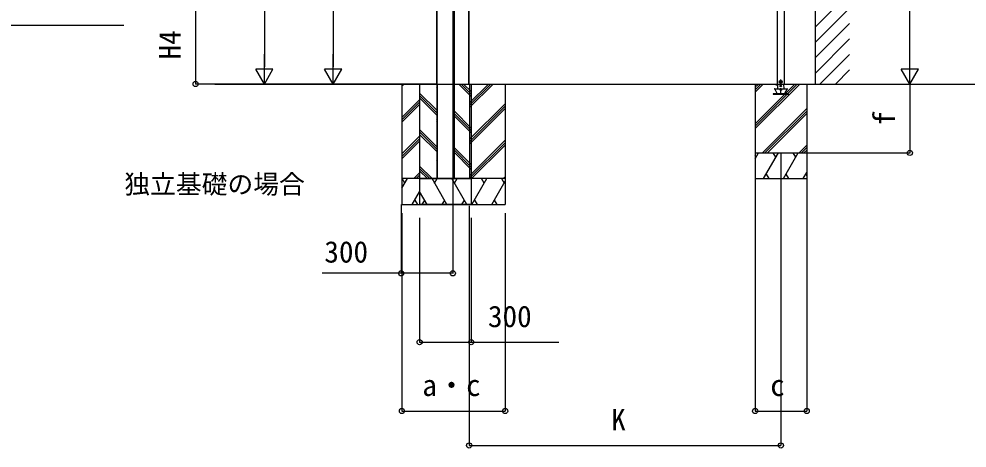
# Model space of a CAD drawing. Units: millimetres, scale not verified. Extents: x -8750 to 8750, y -12999 to 12940.
# Drawn here: x 321 to 5835, y -7787 to -5294 of the extents above; entities that cross this region are included whole.
import ezdxf
from ezdxf.enums import TextEntityAlignment as Align

# ---------------------------------------------------------------- set-up
doc = ezdxf.new("R2010")
doc.units = ezdxf.units.MM
doc.header["$LTSCALE"] = 70
for name, color, linetype in [('0-2_USER1', 3, 'Continuous'), ('0-4_YKK_12', 2, 'Continuous'), ('0-6_YKK_A1', 4, 'Continuous'), ('0-7_YKK_D', 6, 'Continuous')]:
    doc.layers.add(name, color=color, linetype=linetype)
doc.styles.add('ＭＳ ゴシック', font='')
doc.styles.get('ＭＳ ゴシック').set_extended_font_data('MS Gothic')

msp = doc.modelspace()

# ---------------------------------------------------------------- linework, layer by layer
at = {"layer": '0-4_YKK_12'}
msp.add_line((2844.14, -3246.53), (2844.14, -6399.51), dxfattribs=at)
at = {"layer": '0-6_YKK_A1'}
for p, q in [((4951.04, -2526.09), (4951.04, -5672.03)), ((2751.04, -5672.03), (2751.04, -2953.86)), ((2937.74, -5672.03), (2937.74, -3155.42)), ((2939.04, -5672.03), (2939.04, -3173.47)), ((4771.55, -4632.86), (4771.55, -5672.03)), ((4951.04, -5341.02), (5151.04, -5141.02)), ((4951.04, -5430.83), (5151.04, -5230.83)), ((4951.04, -5520.63), (5151.04, -5320.63)), ((4951.04, -5610.43), (5151.04, -5410.43)), ((4979.25, -5672.03), (5151.04, -5500.23)), ((5069.05, -5672.03), (5151.04, -5590.04)), ((1460.65, -5672.03), (6305.46, -5672.03)), ((2548.21, -5672.03), (2548.21, -6372.03)), ((2548.21, -5682.36), (2558.54, -5672.03)), ((2651.04, -5672.03), (2651.04, -6372.03)), ((2751.04, -5677.51), (2753.96, -5674.6)), ((2753.96, -5672.03), (2753.96, -6222.03)), ((2753.96, -5672.03), (2753.96, -6222.03)), ((2951.04, -5744.49), (2878.58, -5672.03)), ((2951.04, -5730.35), (2892.72, -5672.03)), ((2951.04, -5716.21), (2906.87, -5672.03)), ((2940.66, -5672.03), (2940.66, -6222.03)), ((2940.66, -5672.03), (2940.66, -6222.03)), ((2941.96, -5809.11), (3079.04, -5672.03)), ((2941.96, -5794.96), (3064.9, -5672.03)), ((2941.96, -5780.82), (3050.75, -5672.03)), ((2951.04, -5672.03), (2951.04, -6372.03)), ((3148.21, -5672.03), (3148.21, -6372.03)), ((4602.3, -5672.03), (4602.3, -6222.03)), ((4602.3, -5902.99), (4833.26, -5672.03)), ((4602.3, -5917.13), (4847.4, -5672.03)), ((4602.3, -5931.27), (4861.54, -5672.03)), ((4602.3, -5719.14), (4649.41, -5672.03)), ((4602.3, -5705), (4635.27, -5672.03)), ((4602.3, -5690.86), (4621.12, -5672.03)), ((4731.58, -5674.33), (4721.7, -5674.84)), ((4731.46, -5672.03), (4732.9, -5699.4)), ((4743.45, -5659.03), (4758.65, -5659.03)), ((4751.06, -5688.73), (4750.53, -5678.54)), ((4751.05, -5671.54), (4751.05, -5646.53)), ((4771.15, -5699.4), (4769.71, -5672.03)), ((4902.3, -5672.03), (4902.3, -6222.03)), ((2751.04, -5824.57), (2651.04, -5724.57)), ((2751.04, -5691.65), (2753.96, -5688.74)), ((4712.29, -5699.4), (4792.29, -5699.4)), ((4712.29, -5700.4), (4712.29, -5699.4)), ((4712.29, -5700.4), (4792.29, -5700.4)), ((4730.99, -5726.4), (4716.26, -5700.9)), ((4745.7, -5683.9), (4755.89, -5683.37)), ((4746.3, -5705.4), (4758.3, -5705.4)), ((4752.3, -5734.4), (4752.3, -5696.4)), ((4788.33, -5700.9), (4773.6, -5726.4)), ((4792.29, -5699.4), (4792.29, -5700.4)), ((2548.21, -5866.2), (2651.04, -5763.37)), ((2548.21, -5880.35), (2651.04, -5777.51)), ((2751.04, -5838.71), (2651.04, -5738.71)), ((2751.04, -5852.86), (2651.04, -5752.86)), ((2941.96, -5992.95), (3148.21, -5786.71)), ((2548.21, -5894.49), (2651.04, -5791.65)), ((2951.04, -5928.34), (2851.04, -5828.34)), ((2951.04, -5942.48), (2851.04, -5842.48)), ((2941.96, -6007.1), (3148.21, -5800.85)), ((2941.96, -6021.24), (3148.21, -5814.99)), ((4645.39, -6072.03), (4902.3, -5815.12)), ((4659.53, -6072.03), (4902.3, -5829.26)), ((4673.67, -6072.03), (4902.3, -5843.4)), ((2751.04, -5875.5), (2753.96, -5872.59)), ((2751.04, -5889.64), (2753.96, -5886.73)), ((2951.04, -5956.62), (2851.04, -5856.62)), ((2751.04, -6036.7), (2651.04, -5936.7)), ((2751.04, -6050.84), (2651.04, -5950.85)), ((2751.04, -5903.78), (2753.96, -5900.87)), ((2548.21, -6078.34), (2651.04, -5975.5)), ((2548.21, -6092.48), (2651.04, -5989.64)), ((2548.21, -6106.62), (2651.04, -6003.78)), ((2751.04, -6064.99), (2651.04, -5964.99)), ((2941.96, -6205.08), (3148.21, -5998.84)), ((2951.04, -6140.47), (2851.04, -6040.47)), ((2951.04, -6154.61), (2851.04, -6054.61)), ((2941.96, -6219.23), (3148.21, -6012.98)), ((2953.3, -6222.03), (3148.21, -6027.12)), ((4857.52, -6072.03), (4902.3, -6027.25)), ((4871.66, -6072.03), (4902.3, -6041.39)), ((4885.8, -6072.03), (4902.3, -6055.53)), ((2751.04, -6087.63), (2753.96, -6084.72)), ((2751.04, -6101.77), (2753.96, -6098.86)), ((2751.04, -6115.91), (2753.96, -6113)), ((2951.04, -6168.75), (2851.04, -6068.75)), ((4602.3, -6072.03), (4977.3, -6072.03)), ((4602.3, -6106.4), (4622.14, -6072.03)), ((4607.14, -6098.01), (4602.3, -6089.62)), ((4651.01, -6222.03), (4737.61, -6072.03)), ((4722.61, -6098.01), (4707.61, -6072.03)), ((4766.48, -6222.03), (4853.08, -6072.03)), ((4838.08, -6098.01), (4823.08, -6072.03)), ((2724.24, -6222.03), (2651.04, -6148.83)), ((2710.09, -6222.03), (2651.04, -6162.98)), ((3148.21, -6222.03), (2548.21, -6222.03)), ((2548.21, -6276.32), (2579.56, -6222.03)), ((2564.55, -6248.01), (2549.55, -6222.03)), ((2616.65, -6222.03), (2651.04, -6187.63)), ((2630.79, -6222.03), (2651.04, -6201.77)), ((2644.93, -6222.03), (2651.04, -6215.91)), ((2695.95, -6222.03), (2651.04, -6177.12)), ((2651.04, -6222.03), (2951.04, -6222.03)), ((2809.89, -6372.03), (2723.29, -6222.03)), ((2738.29, -6248.01), (2753.29, -6222.02)), ((2851.04, -6222.03), (2751.04, -6222.03)), ((2753.96, -6222.03), (2940.66, -6222.03)), ((2753.96, -6222.03), (2940.66, -6222.03)), ((2925.36, -6372.03), (2838.76, -6222.03)), ((2853.76, -6248.01), (2868.76, -6222.03)), ((2954.83, -6372.03), (3041.44, -6222.03)), ((3026.44, -6248.01), (3011.43, -6222.03)), ((3126.91, -6222.03), (3141.91, -6248.01)), ((3137.15, -6222.03), (3148.21, -6210.97)), ((4602.3, -6222.03), (4902.3, -6222.03)), ((4666.01, -6196.05), (4681.01, -6222.03)), ((4781.48, -6196.05), (4796.48, -6222.03)), ((4881.95, -6222.03), (4902.3, -6186.79)), ((4896.95, -6196.04), (4902.3, -6205.3)), ((3070.3, -6372.03), (3148.21, -6237.09)), ((2608.42, -6372.03), (2651.04, -6298.2)), ((2694.42, -6372.03), (2651.04, -6296.9)), ((2548.21, -6372.03), (3148.21, -6372.03)), ((2623.42, -6346.05), (2638.42, -6372.03)), ((2951.04, -6372.03), (2651.04, -6372.03)), ((2679.42, -6346.05), (2664.42, -6372.03)), ((2794.89, -6346.05), (2779.89, -6372.03)), ((2910.36, -6346.04), (2895.36, -6372.03)), ((2969.83, -6346.05), (2984.83, -6372.03)), ((3085.3, -6346.05), (3100.3, -6372.03))]:
    msp.add_line(p, q, dxfattribs=at)
for points in [[(2751.04, -2949.03), (2751.04, -5672.03), (2751.04, -6222.03)], [(2851.04, -2949.03), (2851.04, -5672.03), (2851.04, -6222.03)], [(4730.55, -4632.86), (4730.55, -5672.03), (4771.55, -5672.03)], [(4721.7, -5674.84), (4721.8, -5676.84), (4731.69, -5676.32)]]:
    msp.add_lwpolyline(points, dxfattribs=at)
for points in [[(4751.05, -5651.53), (4744.55, -5655.28), (4744.55, -5662.78), (4751.05, -5666.54), (4757.55, -5662.78), (4757.55, -5655.28)], [(4797.05, -5731.4), (4797.05, -5729.4), (4707.05, -5729.4), (4707.05, -5731.4)]]:
    msp.add_lwpolyline(points, close=True, dxfattribs=at)
for centre, radius in [((4751.05, -5659.03), 8.5), ((4751.05, -5659.03), 7.7), ((4751.05, -5659.03), 6.5), ((4750.8, -5683.63), 4), ((4752.3, -5705.4), 4.25), ((4752.3, -5705.4), 4)]:
    msp.add_circle(centre, radius, dxfattribs=at)
for centre, radius, start, end in [((4715.4, -5701.4), 1, 30, 90), ((4736.18, -5723.4), 6, 210, 270), ((4768.41, -5723.4), 6, 270, 330), ((4789.19, -5701.4), 1, 90, 150)]:
    msp.add_arc(centre, radius, start, end, dxfattribs=at)
at = {"layer": '0-7_YKK_D'}
for p, q in [((1748.21, -3049.03), (1748.21, -5572.03)), ((5502.3, -5572.03), (5502.3, -3153.74)), ((2148.21, -3272.03), (2148.21, -5572.03)), ((1348.21, -4614.43), (1348.21, -5672.03)), ((1748.21, -5672.03), (1748.21, -5498.82)), ((2148.21, -5672.03), (2148.21, -5498.82)), ((5502.3, -5672.03), (5502.3, -5498.82)), ((1748.21, -5672.03), (1698.21, -5585.42)), ((1798.21, -5585.42), (1698.21, -5585.42)), ((1748.21, -5672.03), (1798.21, -5585.42)), ((2148.21, -5672.03), (2098.21, -5585.42)), ((2198.21, -5585.42), (2098.21, -5585.42)), ((2148.21, -5672.03), (2198.21, -5585.42)), ((5502.3, -5672.03), (5452.3, -5585.42)), ((5552.3, -5585.42), (5452.3, -5585.42)), ((5502.3, -5672.03), (5552.3, -5585.42)), ((2750.04, -5672.03), (1347.21, -5672.03)), ((2452.41, -5672.03), (1747.21, -5672.03)), ((2750.04, -5672.03), (2147.21, -5672.03)), ((5502.3, -5672.03), (5502.3, -6072.03)), ((4752.3, -6073.03), (4752.3, -7773.03)), ((4902.3, -6072.03), (5503.3, -6072.03)), ((4602.3, -6223.03), (4602.3, -7573.03)), ((4902.3, -6223.03), (4902.3, -7573.03)), ((2544.14, -6373.03), (2544.14, -6773.03)), ((2939.04, -6379.36), (2939.04, -7773.03)), ((2548.21, -6422.03), (2548.21, -7573.03)), ((2651.04, -6449.99), (2651.04, -7173.03)), ((2844.14, -6400.51), (2844.14, -6773.03)), ((2951.04, -6449.99), (2951.04, -7173.03)), ((3148.21, -6422.03), (3148.21, -7573.03)), ((2548.21, -7572.03), (3148.21, -7572.03)), ((4602.3, -7572.03), (4902.3, -7572.03)), ((2939.04, -7772.03), (4752.3, -7772.03))]:
    msp.add_line(p, q, dxfattribs=at)
for points in [[(-337.02, -6022.02), (-329.61, -5962.48), (-250.8, -5329.4), (931.41, -5329.4)], [(2844.14, -6772.03), (2544.14, -6772.03), (2084.49, -6772.03)], [(2651.04, -7172.03), (2951.04, -7172.03), (3460.7, -7172.03)]]:
    msp.add_lwpolyline(points, dxfattribs=at)
for centre in [(1348.21, -5672.03), (5502.3, -6072.03), (2544.14, -6772.03), (2844.14, -6772.03), (2651.04, -7172.03), (2951.04, -7172.03), (2548.21, -7572.03), (3148.21, -7572.03), (4602.3, -7572.03), (4902.3, -7572.03), (2939.04, -7772.03), (4752.3, -7772.03)]:
    msp.add_circle(centre, 15, dxfattribs=at)

# ---------------------------------------------------------------- texts
at = {"layer": '0-2_USER1', "style": 'ＭＳ ゴシック'}
msp.add_text('独立基礎の場合', height=110, dxfattribs=at).set_placement((933.33, -6342.03), align=Align.BOTTOM_LEFT)
at = {"layer": '0-7_YKK_D', "style": 'ＭＳ ゴシック'}
for s, p in [('H4', (1298.21, -5529.41)), ('f', (5452.3, -5914.04))]:
    msp.add_text(s, height=124.6, rotation=90, dxfattribs=at).set_placement(p, align=Align.BOTTOM_LEFT)
for s, p in [('300', (2096.93, -6747.03)), ('300', (3048.49, -7122.03)), ('a・c', (2666.62, -7522.03)), ('c', (4689.99, -7522.03)), ('K', (3765.02, -7722.03))]:
    msp.add_text(s, height=124.6, dxfattribs=at).set_placement(p, align=Align.BOTTOM_LEFT)

doc.saveas('drawing.dxf')
